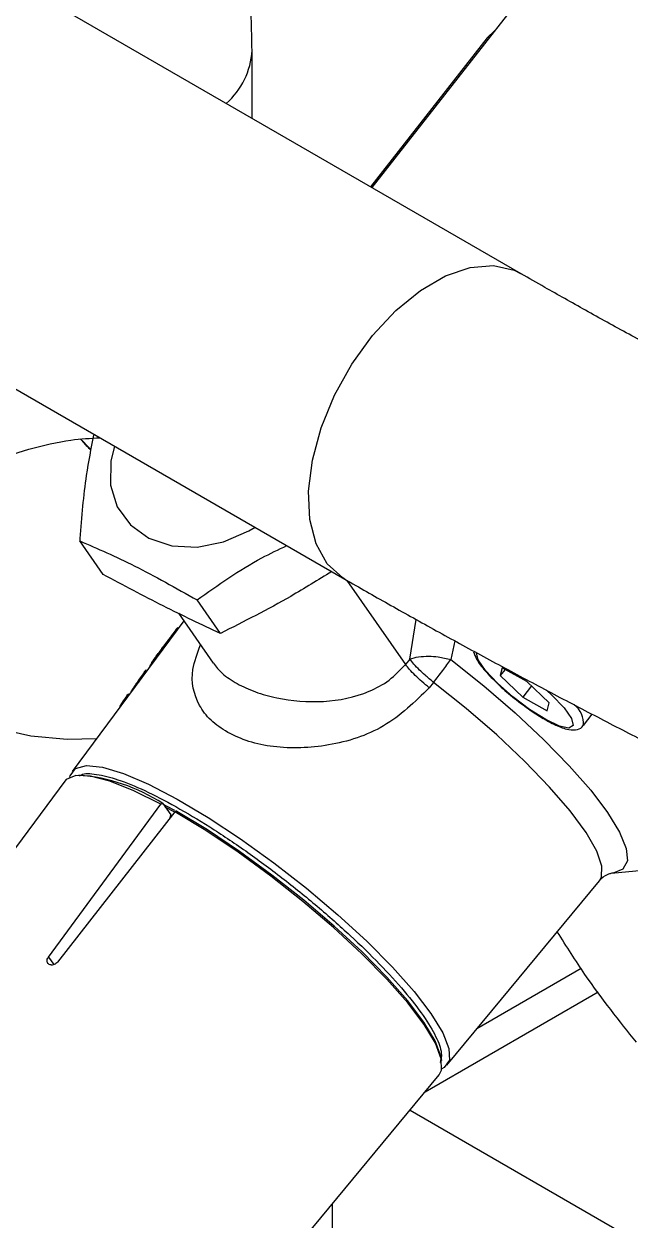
# Model space of a CAD drawing. Extents: x 75 to 2075, y 25 to 1460.
# Drawn here: x 1699.6 to 1743.8, y 584.1 to 671.3 of the extents above; entities that cross this region are included whole.
import ezdxf

# ---------------------------------------------------------------- set-up
doc = ezdxf.new("R2010")
doc.units = 0
doc.header["$LTSCALE"] = 5
doc.linetypes.add('SLD-KATı', pattern=[0])
doc.layers.get('0').update_dxf_attribs({"linetype": 'CONTINUOUS'})

msp = doc.modelspace()

# ---------------------------------------------------------------- linework, layer by layer
at = {"color": 7, "linetype": 'SLD-KATı'}
for p, q in [((1735.904, 653.076), (1681.688, 684.373)), ((1736.266, 673.727), (1725.009, 659.365)), ((1733.955, 670.78), (1733.432, 670.282)), ((1655.115, 670.023), (1723.047, 630.806)), ((1733.432, 670.282), (1724.918, 659.418)), ((1716.274, 664.408), (1716.274, 669.353)), ((1705.412, 631.15), (1703.712, 633.595)), ((1713.965, 626.845), (1712.264, 629.29)), ((1710.91, 628.318), (1713.443, 624.675)), ((1711.297, 627.761), (1703.167, 616.793)), ((1710.869, 627.264), (1710.857, 627.272)), ((1710.046, 626.217), (1709.765, 625.838)), ((1710.046, 626.217), (1709.765, 625.838)), ((1710.564, 626.783), (1710.552, 626.791)), ((1709.567, 625.57), (1708.969, 624.764)), ((1709.567, 625.57), (1708.969, 624.764)), ((1708.938, 624.719), (1708.949, 624.711)), ((1709.017, 624.802), (1708.949, 624.711)), ((1709.017, 624.802), (1708.949, 624.711)), ((1709.014, 624.798), (1709.002, 624.806)), ((1727.776, 624.982), (1727.46, 624.59)), ((1708.543, 624.163), (1708.531, 624.172)), ((1734.529, 624.346), (1734.383, 623.771)), ((1734.741, 624.227), (1734.383, 623.771)), ((1734.383, 623.771), (1736.018, 622.205)), ((1736.308, 623.353), (1734.529, 624.346)), ((1707.638, 622.854), (1707.627, 622.862)), ((1707.787, 623.026), (1707.854, 623.135)), ((1707.905, 623.19), (1707.893, 623.199)), ((1707.941, 623.239), (1707.929, 623.247)), ((1729.521, 623.281), (1729.206, 622.888)), ((1736.656, 623.019), (1736.018, 622.205)), ((1737.942, 621.786), (1736.308, 623.353)), ((1707.256, 622.419), (1707.245, 622.428)), ((1736.018, 622.205), (1737.797, 621.212)), ((1706.655, 621.505), (1706.643, 621.514)), ((1737.797, 621.212), (1737.942, 621.786)), ((1740.442, 620.133), (1741.088, 620.957)), ((1702.61, 616.073), (1676.357, 580.658)), ((1701.422, 603.254), (1709.63, 614.397)), ((1709.767, 614.438), (1710.349, 613.612)), ((1710.649, 613.833), (1702.087, 602.886)), ((1710.312, 613.402), (1710.349, 613.612)), ((1742.503, 609.365), (1747.95, 609.886)), ((1730.493, 595.376), (1741.608, 608.801)), ((1740.286, 602.41), (1732.682, 598.02)), ((1701.812, 560.708), (1729.928, 594.664)), ((1727.802, 592.096), (1765.588, 570.282)), ((1722.152, 580.075), (1722.152, 585.273))]:
    msp.add_line(p, q, dxfattribs=at)
at = {"color": 8, "linetype": 'SLD-KATı'}
for p, q in [((1723.196, 630.72), (1727.46, 624.59)), ((1727.776, 624.982), (1728.257, 627.857)), ((1731.059, 626.309), (1730.782, 624.938)), ((1710.641, 613.822), (1709.951, 614.178)), ((1701.422, 603.254), (1701.813, 602.699)), ((1728.898, 593.421), (1741.529, 600.712))]:
    msp.add_line(p, q, dxfattribs=at)
at = {"color": 8, "linetype": 'SLD-KATı', "flags": 128}
for points in [[(1733.565, 670.282), (1733.456, 670.296), (1733.432, 670.282)], [(1723.053, 630.803), (1722.886, 630.904), (1721.76, 631.933), (1720.95, 633.373), (1720.489, 635.163), (1720.396, 637.231), (1720.674, 639.491), (1721.313, 641.852), (1722.286, 644.217), (1723.554, 646.488), (1725.063, 648.573), (1726.754, 650.386), (1728.556, 651.854), (1730.395, 652.916), (1732.197, 653.529), (1733.888, 653.667), (1735.397, 653.325), (1735.905, 653.075)], [(1704.492, 640.285), (1704.436, 640.339), (1703.768, 641.026)], [(1737.701, 620.566), (1736.519, 621.307), (1735.294, 622.226), (1734.174, 623.211), (1733.294, 624.144), (1732.759, 624.912), (1732.635, 625.423), (1732.648, 625.461)], [(1730.782, 624.938), (1733.179, 623.018), (1735.456, 621.053), (1737.551, 619.094), (1739.408, 617.196), (1740.976, 615.409), (1742.213, 613.782), (1743.085, 612.359), (1743.568, 611.179), (1743.65, 610.274), (1743.328, 609.668), (1742.622, 609.379)], [(1741.608, 608.801), (1741.761, 609.07), (1741.793, 609.882), (1741.414, 610.981), (1740.635, 612.336), (1739.478, 613.908), (1737.977, 615.651), (1736.175, 617.515), (1734.124, 619.445), (1731.885, 621.386), (1729.521, 623.281)], [(1737.76, 622.71), (1738.152, 622.347), (1739.032, 621.413), (1739.566, 620.645), (1739.69, 620.134), (1739.389, 619.942), (1738.698, 620.092), (1737.701, 620.566)]]:
    msp.add_lwpolyline(points, dxfattribs=at)
at = {"color": 7, "linetype": 'SLD-KATı', "flags": 128}
for points in [[(1706.235, 640.512), (1705.973, 639.398), (1705.962, 637.66), (1706.449, 636.077), (1707.402, 634.757), (1708.754, 633.789), (1710.414, 633.24), (1712.269, 633.148), (1714.192, 633.517), (1716.053, 634.324), (1716.494, 634.589)], [(1690.607, 626.556), (1690.625, 626.168), (1691.045, 624.635), (1692.008, 623.186), (1693.472, 621.885), (1695.373, 620.788), (1697.627, 619.943), (1700.136, 619.387), (1702.791, 619.144), (1704.939, 619.183)], [(1702.996, 616.371), (1703.016, 616.469), (1703.403, 617.011), (1704.199, 617.221), (1705.378, 617.094), (1706.906, 616.633), (1708.736, 615.852), (1710.813, 614.774), (1713.072, 613.433), (1715.446, 611.87), (1717.863, 610.131), (1720.248, 608.269), (1722.53, 606.342), (1724.64, 604.408), (1726.512, 602.525), (1728.091, 600.75), (1729.328, 599.139), (1730.186, 597.739), (1730.638, 596.593), (1730.671, 595.735), (1730.284, 595.193), (1730.124, 595.11)], [(1709.63, 614.397), (1707.644, 615.38), (1705.914, 616.067), (1704.491, 616.439), (1703.417, 616.483), (1702.724, 616.198), (1702.61, 616.073)], [(1710.645, 613.932), (1710.077, 614.233), (1709.819, 614.365)], [(1729.928, 594.664), (1730.101, 595.007), (1730.081, 595.843), (1729.653, 596.962), (1728.828, 598.331), (1727.633, 599.908), (1726.101, 601.647), (1724.279, 603.497), (1722.22, 605.403), (1719.986, 607.309), (1717.641, 609.157), (1715.257, 610.894), (1712.903, 612.468), (1710.649, 613.833)], [(1730.11, 595.701), (1730.056, 596.033), (1729.632, 597.143), (1728.815, 598.499), (1727.63, 600.063), (1726.111, 601.788), (1724.305, 603.622), (1722.264, 605.512), (1720.048, 607.402), (1717.724, 609.235), (1715.36, 610.958), (1713.025, 612.519), (1710.79, 613.872)], [(1742.622, 609.379), (1742.611, 609.378), (1742.503, 609.365)]]:
    msp.add_lwpolyline(points, dxfattribs=at)
at = {"color": 8, "linetype": 'SLD-KATı'}
for centre, radius, start, end in [((1710.742, 669.655), 5.54, 311.26942, 356.85503), ((1738.723, 620.277), 1.725, 355.22503, 52.67766)]:
    msp.add_arc(centre, radius, start, end, dxfattribs=at)
at = {"color": 7, "linetype": 'SLD-KATı'}
msp.add_arc((1702.691, 603.594), 12.949, 56.87413, 85.78575, dxfattribs=at)
for centre, major_axis, ratio, start_param, end_param in [((1725.023, 616.518), (14.311, -10.597), 0.235594, 3.090726, 3.116562), ((1723.214, 614.211), (14.245, -10.553), 0.235599, 3.128621, 3.154572), ((1723.214, 614.211), (14.234, -10.544), 0.235599, 3.128621, 3.154573)]:
    msp.add_ellipse(centre, major_axis=major_axis, ratio=ratio, start_param=start_param, end_param=end_param, dxfattribs=at)
for points, knots in [([(1716.274, 669.353), (1716.262, 670.147), (1716.227, 672.374), (1715.847, 675.939), (1714.998, 679.955), (1713.762, 683.599), (1712.162, 686.947), (1710.23, 689.961), (1707.904, 692.698), (1705.294, 695.011), (1702.628, 696.841), (1700.752, 697.698), (1699.906, 698.084)], [0, 0, 0, 0, 0.064347, 0.180596, 0.296501, 0.410305, 0.509438, 0.616487, 0.720188, 0.820826, 0.919185, 1, 1, 1, 1]), ([(1778.806, 631.338), (1778.461, 631.482), (1777.499, 631.882), (1775.648, 632.686), (1773.192, 633.79), (1770.44, 635.065), (1767.441, 636.491), (1764.245, 638.043), (1760.904, 639.7), (1757.466, 641.436), (1753.982, 643.227), (1750.502, 645.047), (1747.076, 646.87), (1743.751, 648.67), (1740.581, 650.42), (1737.966, 651.89), (1736.475, 652.747), (1735.904, 653.076)], [0, 0, 0, 0, 0.03721, 0.103752, 0.171874, 0.241416, 0.311853, 0.382864, 0.454244, 0.525859, 0.59761, 0.669423, 0.741226, 0.812941, 0.884493, 0.955785, 1, 1, 1, 1]), ([(1642.984, 602.086), (1642.993, 602.077), (1643.048, 602.017), (1643.672, 602.747), (1645.263, 604.315), (1647.661, 606.555), (1650.846, 609.353), (1654.744, 612.62), (1659.063, 616.07), (1663.273, 619.295), (1667.395, 622.328), (1671.796, 625.429), (1676.656, 628.675), (1681.872, 631.919), (1687.584, 635.149), (1693.642, 638.122), (1698.987, 640.078), (1702.876, 641.003), (1704.492, 641.081), (1705.189, 641.115)], [0, 0, 0, 0, 0.007017, 0.043768, 0.087143, 0.137301, 0.190615, 0.263992, 0.336694, 0.400471, 0.46174, 0.525347, 0.597578, 0.674658, 0.748707, 0.83716, 0.923459, 0.966991, 1, 1, 1, 1]), ([(1704.713, 641.294), (1704.524, 640.341), (1704.062, 638.015), (1703.828, 635.291), (1703.716, 633.65), (1703.712, 633.595)], [0, 0, 0, 0, 0.401624, 0.979871, 1, 1, 1, 1]), ([(1703.776, 641.004), (1703.98, 640.771), (1704.199, 640.52), (1704.501, 640.257), (1704.522, 640.239)], [0, 0, 0, 0, 0.931157, 1, 1, 1, 1]), ([(1703.712, 633.595), (1705.015, 633.03), (1707.668, 631.878), (1710.714, 630.163), (1712.264, 629.29)], [0, 0, 0, 0, 0.491212, 1, 1, 1, 1]), ([(1712.264, 629.29), (1713.793, 630.38), (1715.866, 631.857), (1718.201, 632.96), (1718.815, 633.249)], [0, 0, 0, 0, 0.737417, 1, 1, 1, 1]), ([(1713.965, 626.845), (1712.592, 627.492), (1709.837, 628.79), (1706.891, 630.361), (1705.412, 631.15)], [0, 0, 0, 0, 0.497922, 1, 1, 1, 1]), ([(1722.086, 631.361), (1721.096, 630.748), (1718.471, 629.124), (1715.694, 627.72), (1713.965, 626.845)], [0, 0, 0, 0, 0.3772555, 1, 1, 1, 1]), ([(1723.047, 630.806), (1723.571, 630.505), (1725.101, 629.625), (1727.801, 628.103), (1731.175, 626.239), (1734.68, 624.339), (1738.272, 622.425), (1741.915, 620.518), (1745.566, 618.64), (1749.185, 616.81), (1752.731, 615.05), (1756.166, 613.379), (1759.453, 611.816), (1762.562, 610.375), (1765.465, 609.071), (1767.572, 608.16), (1768.699, 607.692), (1769.001, 607.567)], [0, 0, 0, 0, 0.037653, 0.109989, 0.181935, 0.253584, 0.325056, 0.396434, 0.467786, 0.539161, 0.610613, 0.682215, 0.754064, 0.826299, 0.899144, 0.972995, 1, 1, 1, 1]), ([(1709.002, 624.806), (1709.008, 624.814), (1709.037, 624.852), (1709.111, 624.951), (1709.361, 625.287), (1709.613, 625.622), (1709.841, 625.927), (1709.91, 626.018), (1709.979, 626.11), (1710.048, 626.201), (1710.116, 626.292), (1710.185, 626.383), (1710.277, 626.505), (1710.369, 626.627), (1710.461, 626.748), (1710.529, 626.84), (1710.598, 626.931), (1710.667, 627.022), (1710.754, 627.136), (1710.817, 627.219), (1710.857, 627.272)], [0, 0, 0, 0, 0.009259, 0.046294, 0.120363, 0.416643, 0.453677, 0.490712, 0.527747, 0.564782, 0.601817, 0.638852, 0.675887, 0.749957, 0.786991, 0.824026, 0.861061, 0.898096, 0.935131, 1, 1, 1, 1]), ([(1709.002, 624.806), (1709.008, 624.814), (1709.037, 624.852), (1709.111, 624.951), (1709.361, 625.287), (1709.613, 625.622), (1709.841, 625.927), (1709.91, 626.018), (1709.979, 626.11), (1710.048, 626.201), (1710.116, 626.292), (1710.185, 626.383), (1710.277, 626.505), (1710.369, 626.627), (1710.461, 626.748), (1710.529, 626.84), (1710.598, 626.931), (1710.667, 627.022), (1710.754, 627.136), (1710.817, 627.219), (1710.857, 627.272)], [0, 0, 0, 0, 0.009259, 0.046294, 0.120363, 0.416643, 0.453677, 0.490712, 0.527747, 0.564782, 0.601817, 0.638852, 0.675887, 0.749957, 0.786991, 0.824026, 0.861061, 0.898096, 0.935131, 1, 1, 1, 1]), ([(1710.869, 627.264), (1710.863, 627.256), (1710.834, 627.218), (1710.759, 627.12), (1710.667, 626.998), (1710.575, 626.877), (1710.506, 626.785), (1710.438, 626.694), (1710.369, 626.603), (1710.3, 626.512), (1710.208, 626.39), (1710.116, 626.269), (1710.025, 626.147), (1709.956, 626.055), (1709.887, 625.964), (1709.819, 625.873), (1709.75, 625.781), (1709.681, 625.69), (1709.613, 625.599), (1709.544, 625.507), (1709.476, 625.416), (1709.407, 625.324), (1709.27, 625.141), (1709.139, 624.966), (1709.031, 624.821), (1709.014, 624.798)], [0, 0, 0, 0, 0.009259, 0.046295, 0.120368, 0.157404, 0.194441, 0.231477, 0.268513, 0.30555, 0.342586, 0.416659, 0.453695, 0.490731, 0.527768, 0.564804, 0.60184, 0.638877, 0.675913, 0.712949, 0.749986, 0.787022, 0.824058, 0.972204, 1, 1, 1, 1]), ([(1710.869, 627.264), (1710.863, 627.256), (1710.834, 627.218), (1710.759, 627.12), (1710.667, 626.998), (1710.575, 626.877), (1710.506, 626.785), (1710.438, 626.694), (1710.369, 626.603), (1710.3, 626.512), (1710.208, 626.39), (1710.116, 626.269), (1710.025, 626.147), (1709.956, 626.055), (1709.887, 625.964), (1709.819, 625.873), (1709.75, 625.781), (1709.681, 625.69), (1709.613, 625.599), (1709.544, 625.507), (1709.476, 625.416), (1709.407, 625.324), (1709.27, 625.141), (1709.139, 624.966), (1709.031, 624.821), (1709.014, 624.798)], [0, 0, 0, 0, 0.009259, 0.046295, 0.120368, 0.157404, 0.194441, 0.231477, 0.268513, 0.30555, 0.342586, 0.416659, 0.453695, 0.490731, 0.527768, 0.564804, 0.60184, 0.638877, 0.675913, 0.712949, 0.749986, 0.787022, 0.824058, 0.972204, 1, 1, 1, 1]), ([(1710.779, 627.196), (1710.773, 627.188), (1710.745, 627.15), (1710.693, 627.081), (1710.625, 626.99), (1710.556, 626.898), (1710.488, 626.807), (1710.419, 626.715), (1710.351, 626.624), (1710.271, 626.516), (1710.213, 626.439), (1710.179, 626.393)], [0, 0, 0, 0, 0.028509, 0.142545, 0.256581, 0.370616, 0.484652, 0.598688, 0.712724, 0.82676, 1, 1, 1, 1]), ([(1710.779, 627.196), (1710.773, 627.188), (1710.745, 627.15), (1710.693, 627.081), (1710.625, 626.99), (1710.556, 626.898), (1710.488, 626.807), (1710.419, 626.715), (1710.351, 626.624), (1710.271, 626.516), (1710.213, 626.439), (1710.179, 626.393)], [0, 0, 0, 0, 0.028509, 0.1425448, 0.2565806, 0.3706164, 0.4846522, 0.598688, 0.7127238, 0.8267596, 1, 1, 1, 1]), ([(1710.18, 626.253), (1710.093, 626.152), (1709.992, 626.035), (1709.837, 625.849), (1709.758, 625.753), (1709.682, 625.66), (1709.641, 625.609), (1709.611, 625.571), (1709.59, 625.545)], [0, 0, 0, 0, 0.4325633, 0.5034908, 0.7872023, 0.8404015, 0.8936007, 1, 1, 1, 1]), ([(1710.18, 626.253), (1710.093, 626.152), (1709.992, 626.035), (1709.837, 625.849), (1709.758, 625.753), (1709.682, 625.66), (1709.641, 625.609), (1709.611, 625.571), (1709.59, 625.545)], [0, 0, 0, 0, 0.4325633, 0.5034908, 0.7872023, 0.8404015, 0.8936007, 1, 1, 1, 1]), ([(1709.794, 625.84), (1709.808, 625.858), (1709.83, 625.886), (1709.868, 625.935), (1709.957, 626.047), (1710.071, 626.19), (1710.288, 626.457), (1710.443, 626.64), (1710.564, 626.783)], [0, 0, 0, 0, 0.055898, 0.088062, 0.152391, 0.409707, 0.538364, 1, 1, 1, 1]), ([(1709.794, 625.84), (1709.808, 625.858), (1709.83, 625.886), (1709.868, 625.935), (1709.957, 626.047), (1710.071, 626.19), (1710.288, 626.457), (1710.443, 626.64), (1710.564, 626.783)], [0, 0, 0, 0, 0.055898, 0.088062, 0.152391, 0.409707, 0.538364, 1, 1, 1, 1]), ([(1710.179, 626.393), (1710.174, 626.387), (1710.152, 626.358), (1710.112, 626.305), (1710.072, 626.252), (1710.05, 626.222), (1710.046, 626.217)], [0, 0, 0, 0, 0.100519, 0.502594, 0.904669, 1, 1, 1, 1]), ([(1710.179, 626.393), (1710.174, 626.387), (1710.152, 626.358), (1710.112, 626.305), (1710.072, 626.252), (1710.05, 626.222), (1710.046, 626.217)], [0, 0, 0, 0, 0.100519, 0.502594, 0.904669, 1, 1, 1, 1]), ([(1710.115, 626.267), (1710.116, 626.267), (1710.124, 626.278), (1710.142, 626.299), (1710.175, 626.34), (1710.208, 626.38), (1710.241, 626.42), (1710.274, 626.461), (1710.307, 626.501), (1710.341, 626.541), (1710.374, 626.581), (1710.408, 626.621), (1710.441, 626.661), (1710.486, 626.714), (1710.523, 626.758), (1710.552, 626.791)], [0, 0, 0, 0, 0.004502, 0.061844, 0.119186, 0.233871, 0.291213, 0.348555, 0.46324, 0.520582, 0.577924, 0.692609, 0.749951, 0.807293, 1, 1, 1, 1]), ([(1710.115, 626.267), (1710.116, 626.267), (1710.124, 626.278), (1710.142, 626.299), (1710.175, 626.34), (1710.208, 626.38), (1710.241, 626.42), (1710.274, 626.461), (1710.307, 626.501), (1710.341, 626.541), (1710.374, 626.581), (1710.408, 626.621), (1710.441, 626.661), (1710.486, 626.714), (1710.523, 626.758), (1710.552, 626.791)], [0, 0, 0, 0, 0.004502, 0.061844, 0.119186, 0.233871, 0.291213, 0.348555, 0.46324, 0.520582, 0.577924, 0.692609, 0.749951, 0.807293, 1, 1, 1, 1]), ([(1708.892, 624.516), (1708.913, 624.551), (1709.059, 624.789), (1709.305, 625.172), (1709.549, 625.508), (1709.652, 625.651)], [0, 0, 0, 0, 0.088768, 0.611083, 1, 1, 1, 1]), ([(1708.892, 624.516), (1708.913, 624.551), (1709.059, 624.789), (1709.305, 625.172), (1709.549, 625.508), (1709.652, 625.651)], [0, 0, 0, 0, 0.088768, 0.611083, 1, 1, 1, 1]), ([(1709.578, 625.561), (1709.566, 625.546), (1709.532, 625.499), (1709.486, 625.437), (1709.429, 625.36), (1709.384, 625.299), (1709.327, 625.223), (1709.282, 625.161), (1709.226, 625.085), (1709.169, 625.008), (1709.101, 624.916), (1709.05, 624.847), (1709.022, 624.809), (1709.017, 624.802)], [0, 0, 0, 0, 0.063131, 0.184103, 0.244588, 0.36556, 0.426045, 0.547017, 0.607502, 0.728474, 0.849445, 0.970417, 1, 1, 1, 1]), ([(1709.59, 625.545), (1709.586, 625.539), (1709.565, 625.508), (1709.537, 625.465), (1709.48, 625.379), (1709.368, 625.209), (1709.271, 625.048), (1709.205, 624.938)], [0, 0, 0, 0, 0.03089, 0.154448, 0.216227, 0.463345, 1, 1, 1, 1]), ([(1709.59, 625.545), (1709.586, 625.539), (1709.565, 625.508), (1709.537, 625.465), (1709.48, 625.379), (1709.368, 625.209), (1709.271, 625.048), (1709.205, 624.938)], [0, 0, 0, 0, 0.03089, 0.154448, 0.216227, 0.463345, 1, 1, 1, 1]), ([(1709.821, 625.912), (1709.815, 625.904), (1709.787, 625.866), (1709.736, 625.797), (1709.667, 625.706), (1709.611, 625.63), (1709.578, 625.585), (1709.567, 625.57)], [0, 0, 0, 0, 0.067055, 0.335276, 0.603496, 0.871717, 1, 1, 1, 1]), ([(1709.821, 625.912), (1709.815, 625.904), (1709.787, 625.866), (1709.736, 625.797), (1709.667, 625.706), (1709.611, 625.63), (1709.578, 625.585), (1709.567, 625.57)], [0, 0, 0, 0, 0.067055, 0.335276, 0.603496, 0.871717, 1, 1, 1, 1]), ([(1709.738, 625.801), (1709.748, 625.815), (1709.776, 625.852), (1709.803, 625.889), (1709.821, 625.912)], [0, 0, 0, 0, 0.376944, 1, 1, 1, 1]), ([(1709.738, 625.801), (1709.748, 625.815), (1709.776, 625.852), (1709.803, 625.889), (1709.821, 625.912)], [0, 0, 0, 0, 0.376944, 1, 1, 1, 1]), ([(1732.436, 625.507), (1732.498, 625.333), (1732.653, 624.897), (1733.232, 624.143), (1734.151, 623.181), (1735.254, 622.218), (1736.414, 621.342), (1737.259, 620.795), (1737.683, 620.554), (1737.767, 620.506)], [0, 0, 0, 0, 0.119522, 0.299711, 0.471962, 0.638471, 0.803708, 0.961292, 1, 1, 1, 1]), ([(1708.801, 624.393), (1708.802, 624.395), (1708.819, 624.423), (1708.897, 624.552), (1708.983, 624.691), (1709.071, 624.829), (1709.111, 624.892), (1709.151, 624.954), (1709.192, 625.017), (1709.233, 625.079), (1709.274, 625.141), (1709.301, 625.18), (1709.31, 625.194), (1709.312, 625.197)], [0, 0, 0, 0, 0.0070747, 0.1008147, 0.4757857, 0.5226556, 0.6163956, 0.7101356, 0.7570055, 0.8507455, 0.9444855, 0.9913555, 1, 1, 1, 1]), ([(1708.801, 624.393), (1708.802, 624.395), (1708.819, 624.423), (1708.897, 624.552), (1708.983, 624.691), (1709.071, 624.829), (1709.111, 624.892), (1709.151, 624.954), (1709.192, 625.017), (1709.233, 625.079), (1709.274, 625.141), (1709.301, 625.18), (1709.31, 625.194), (1709.312, 625.197)], [0, 0, 0, 0, 0.007075, 0.100815, 0.475786, 0.522656, 0.616396, 0.710136, 0.757006, 0.850746, 0.944486, 0.991355, 1, 1, 1, 1]), ([(1715.181, 623.192), (1715.613, 622.98), (1716.48, 622.556), (1718.597, 621.978), (1721.504, 621.73), (1724.333, 622.308), (1726.32, 623.376), (1727.081, 624.186), (1727.46, 624.59)], [0, 0, 0, 0, 0.123702, 0.24797, 0.499827, 0.751873, 0.876554, 1, 1, 1, 1]), ([(1729.206, 622.888), (1729.024, 623.037), (1728.66, 623.334), (1728.168, 623.79), (1727.746, 624.225), (1727.555, 624.468), (1727.46, 624.59)], [0, 0, 0, 0, 0.249989, 0.499975, 0.749923, 1, 1, 1, 1]), ([(1727.776, 624.982), (1727.983, 625.043), (1728.397, 625.163), (1729.131, 625.2), (1729.946, 625.147), (1730.473, 625.015), (1730.782, 624.938)], [0, 0, 0, 0, 0.250137, 0.500062, 0.706869, 1, 1, 1, 1]), ([(1729.521, 623.281), (1729.308, 623.456), (1728.944, 623.755), (1728.46, 624.207), (1728.062, 624.617), (1727.871, 624.861), (1727.776, 624.982)], [0, 0, 0, 0, 0.292537, 0.499945, 0.75024, 1, 1, 1, 1]), ([(1707.627, 622.862), (1707.631, 622.869), (1707.651, 622.901), (1707.679, 622.946), (1707.711, 622.997), (1707.736, 623.036), (1707.769, 623.087), (1707.802, 623.139), (1707.844, 623.203), (1707.878, 623.255), (1707.921, 623.32), (1707.965, 623.385), (1708.011, 623.451), (1708.058, 623.519), (1708.097, 623.575), (1708.148, 623.647), (1708.191, 623.706), (1708.235, 623.767), (1708.28, 623.829), (1708.326, 623.893), (1708.387, 623.976), (1708.452, 624.064), (1708.505, 624.136), (1708.531, 624.172)], [0, 0, 0, 0, 0.01617, 0.08085, 0.11319, 0.14553, 0.17787, 0.24255, 0.27489, 0.339571, 0.371911, 0.436594, 0.501284, 0.533628, 0.598347, 0.630693, 0.69543, 0.727779, 0.760129, 0.824895, 0.857242, 0.928409, 1, 1, 1, 1]), ([(1708.543, 624.163), (1708.537, 624.155), (1708.507, 624.115), (1708.453, 624.041), (1708.394, 623.961), (1708.335, 623.88), (1708.289, 623.817), (1708.232, 623.739), (1708.189, 623.679), (1708.147, 623.62), (1708.106, 623.563), (1708.057, 623.493), (1708.001, 623.412), (1707.957, 623.347), (1707.913, 623.282), (1707.879, 623.23), (1707.836, 623.165), (1707.803, 623.114), (1707.77, 623.062), (1707.745, 623.024), (1707.715, 622.976), (1707.679, 622.92), (1707.652, 622.876), (1707.638, 622.854)], [0, 0, 0, 0, 0.016176, 0.08091, 0.145658, 0.178017, 0.242797, 0.275161, 0.339933, 0.372292, 0.40465, 0.469396, 0.534131, 0.598842, 0.631194, 0.695899, 0.728251, 0.792955, 0.825307, 0.857659, 0.890011, 0.945005, 1, 1, 1, 1]), ([(1707.854, 623.135), (1707.857, 623.141), (1707.876, 623.172), (1707.91, 623.227), (1707.956, 623.3), (1708.004, 623.375), (1708.053, 623.45), (1708.104, 623.527), (1708.158, 623.607), (1708.214, 623.689), (1708.254, 623.746), (1708.274, 623.775)], [0, 0, 0, 0, 0.030428, 0.15214, 0.273854, 0.39557, 0.517293, 0.639036, 0.760806, 0.879778, 1, 1, 1, 1]), ([(1708.184, 623.567), (1708.185, 623.572), (1708.188, 623.585), (1708.195, 623.608), (1708.203, 623.635), (1708.21, 623.657), (1708.218, 623.679), (1708.225, 623.697), (1708.23, 623.71), (1708.232, 623.715)], [0, 0, 0, 0, 0.08268, 0.265214, 0.447749, 0.630283, 0.72155, 0.904085, 1, 1, 1, 1]), ([(1708.274, 623.775), (1708.273, 623.773), (1708.268, 623.763), (1708.26, 623.744), (1708.238, 623.694), (1708.217, 623.642), (1708.206, 623.595), (1708.204, 623.586)], [0, 0, 0, 0, 0.034646, 0.173232, 0.311818, 0.866206, 1, 1, 1, 1]), ([(1708.402, 623.855), (1708.419, 623.908), (1708.454, 624.02), (1708.513, 624.114), (1708.543, 624.163)], [0, 0, 0, 0, 0.483128, 1, 1, 1, 1]), ([(1707.45, 622.57), (1707.452, 622.574), (1707.484, 622.627), (1707.542, 622.725), (1707.599, 622.816), (1707.627, 622.862)], [0, 0, 0, 0, 0.03935, 0.51939, 1, 1, 1, 1]), ([(1707.638, 622.854), (1707.635, 622.848), (1707.616, 622.817), (1707.583, 622.763), (1707.553, 622.714), (1707.538, 622.689)], [0, 0, 0, 0, 0.111899, 0.559503, 1, 1, 1, 1]), ([(1707.872, 623.139), (1707.872, 623.141), (1707.879, 623.161), (1707.886, 623.18), (1707.893, 623.199)], [0, 0, 0, 0, 0.075121, 1, 1, 1, 1]), ([(1707.893, 623.199), (1707.899, 623.206), (1707.907, 623.217), (1707.919, 623.234), (1707.926, 623.242), (1707.929, 623.247)], [0, 0, 0, 0, 0.462435, 0.693652, 1, 1, 1, 1]), ([(1707.905, 623.19), (1707.904, 623.187), (1707.902, 623.183), (1707.901, 623.179), (1707.9, 623.178)], [0, 0, 0, 0, 0.727975, 1, 1, 1, 1]), ([(1707.941, 623.239), (1707.938, 623.235), (1707.931, 623.225), (1707.919, 623.209), (1707.91, 623.197), (1707.905, 623.19)], [0, 0, 0, 0, 0.231237, 0.61557, 1, 1, 1, 1]), ([(1708.071, 623.409), (1708.069, 623.405), (1708.056, 623.389), (1708.013, 623.334), (1707.971, 623.279), (1707.941, 623.239)], [0, 0, 0, 0, 0.0739535, 0.3189773, 1, 1, 1, 1]), ([(1729.206, 622.888), (1728.156, 621.865), (1726.098, 619.858), (1721.944, 618.536), (1718.477, 618.417), (1715.994, 618.917), (1714.995, 619.395), (1714.5, 619.632)], [0, 0, 0, 0, 0.266415, 0.522486, 0.765774, 0.883809, 1, 1, 1, 1]), ([(1706.643, 621.514), (1706.644, 621.516), (1706.648, 621.528), (1706.657, 621.554), (1706.673, 621.588), (1706.69, 621.62), (1706.709, 621.654), (1706.731, 621.692), (1706.764, 621.745), (1706.794, 621.792), (1706.828, 621.842), (1706.863, 621.895), (1706.902, 621.951), (1706.943, 622.01), (1706.986, 622.071), (1707.031, 622.134), (1707.089, 622.214), (1707.156, 622.307), (1707.213, 622.384), (1707.245, 622.428)], [0, 0, 0, 0, 0.019814, 0.099125, 0.178454, 0.218092, 0.257731, 0.337101, 0.376743, 0.456134, 0.495777, 0.535421, 0.614833, 0.654481, 0.69413, 0.773562, 0.813209, 0.89261, 1, 1, 1, 1]), ([(1707.256, 622.419), (1707.25, 622.411), (1707.221, 622.371), (1707.167, 622.297), (1707.096, 622.199), (1707.038, 622.119), (1706.993, 622.057), (1706.95, 621.996), (1706.909, 621.937), (1706.862, 621.868), (1706.827, 621.816), (1706.795, 621.768), (1706.766, 621.722), (1706.74, 621.68), (1706.713, 621.633), (1706.694, 621.598), (1706.67, 621.549), (1706.661, 621.524), (1706.655, 621.505)], [0, 0, 0, 0, 0.0198247, 0.0992232, 0.1786523, 0.2581095, 0.2977782, 0.3374474, 0.4169193, 0.4565861, 0.5360249, 0.575689, 0.6153529, 0.6947794, 0.7344409, 0.8138408, 0.8601045, 1, 1, 1, 1]), ([(1707.241, 622.372), (1707.236, 622.365), (1707.208, 622.326), (1707.157, 622.256), (1707.092, 622.164), (1707.031, 622.076), (1706.976, 621.997), (1706.931, 621.928), (1706.893, 621.867), (1706.852, 621.797), (1706.833, 621.757), (1706.827, 621.738), (1706.827, 621.736)], [0, 0, 0, 0, 0.0285166, 0.1426814, 0.2569124, 0.3712552, 0.4752139, 0.5745074, 0.6736978, 0.7729194, 0.9730439, 1, 1, 1, 1]), ([(1707.256, 622.419), (1707.256, 622.418), (1707.254, 622.413), (1707.25, 622.404), (1707.245, 622.39), (1707.243, 622.379), (1707.241, 622.372)], [0, 0, 0, 0, 0.068114, 0.34057, 0.613026, 1, 1, 1, 1]), ([(1737.767, 620.506), (1737.948, 620.409), (1738.488, 620.119), (1739.202, 619.851), (1739.784, 619.772), (1740.3, 619.908), (1740.408, 620.127), (1740.433, 620.176)], [0, 0, 0, 0, 0.163817, 0.488229, 0.750298, 0.944508, 1, 1, 1, 1]), ([(1703.697, 616.459), (1703.737, 616.491), (1703.972, 616.679), (1704.889, 616.62), (1706.429, 616.249), (1708.386, 615.462), (1709.934, 614.638), (1710.708, 614.226)], [0, 0, 0, 0, 0.049096, 0.286822, 0.524548, 0.762274, 1, 1, 1, 1]), ([(1709.632, 614.4), (1709.642, 614.411), (1709.662, 614.435), (1709.696, 614.455), (1709.728, 614.462), (1709.753, 614.455), (1709.763, 614.443), (1709.767, 614.438)], [0, 0, 0, 0, 0.214567, 0.429127, 0.643839, 0.858729, 1, 1, 1, 1]), ([(1710.708, 614.226), (1711.526, 613.75), (1713.162, 612.799), (1715.809, 611.015), (1718.47, 609.053), (1721.062, 606.958), (1723.481, 604.82), (1725.636, 602.718), (1727.442, 600.734), (1728.835, 598.941), (1729.743, 597.421), (1730.175, 596.243), (1730.045, 595.772), (1729.985, 595.556)], [0, 0, 0, 0, 0.092132, 0.184264, 0.276396, 0.368529, 0.460661, 0.552793, 0.644925, 0.737057, 0.829189, 0.921321, 1, 1, 1, 1]), ([(1710.79, 613.872), (1710.783, 613.879), (1710.77, 613.893), (1710.739, 613.896), (1710.706, 613.884), (1710.675, 613.862), (1710.658, 613.843), (1710.651, 613.836)], [0, 0, 0, 0, 0.214944, 0.429886, 0.644843, 0.859691, 1, 1, 1, 1]), ([(1741.609, 608.799), (1741.611, 608.802), (1741.737, 609.04), (1742.286, 609.325), (1742.416, 609.347), (1742.476, 609.358)], [0, 0, 0, 0, 0.006497, 0.543975, 1, 1, 1, 1]), ([(1744.311, 597.046), (1743.061, 598.604), (1741.137, 601.001), (1739.213, 604.033), (1738.54, 605.095)], [0, 0, 0, 0, 0.649954, 1, 1, 1, 1]), ([(1702.087, 602.886), (1702.052, 602.848), (1701.981, 602.771), (1701.84, 602.697), (1701.714, 602.67), (1701.594, 602.673), (1701.483, 602.706), (1701.385, 602.787), (1701.329, 602.899), (1701.322, 603.032), (1701.357, 603.156), (1701.404, 603.226), (1701.422, 603.254)], [0, 0, 0, 0, 0.108536, 0.217074, 0.325594, 0.38514, 0.493685, 0.60223, 0.710775, 0.819318, 0.927846, 1, 1, 1, 1])]:
    msp.add_open_spline(points, degree=3, knots=knots, dxfattribs=at)
at = {"color": 8, "linetype": 'SLD-KATı'}
for points, knots in [([(1714.5, 619.632), (1714.067, 619.913), (1713.194, 620.48), (1712.118, 621.982), (1711.691, 623.808), (1712.288, 625.408), (1712.514, 626.011)], [0, 0, 0, 0, 0.186019, 0.375087, 0.764412, 1, 1, 1, 1]), ([(1713.456, 624.685), (1713.652, 624.428), (1714.068, 623.883), (1714.796, 623.431), (1715.181, 623.192)], [0, 0, 0, 0, 0.471848, 1, 1, 1, 1])]:
    msp.add_open_spline(points, degree=3, knots=knots, dxfattribs=at)
at = {"color": 7, "linetype": 'SLD-KATı'}
for points in [[(1729.521, 623.281), (1729.631, 623.423), (1729.852, 623.706), (1730.182, 624.137), (1730.499, 624.556), (1730.688, 624.811), (1730.782, 624.938)], [(1709.63, 614.397), (1709.63, 614.397), (1709.631, 614.398), (1709.632, 614.399), (1709.632, 614.4)], [(1710.651, 613.836), (1710.651, 613.835), (1710.65, 613.834), (1710.649, 613.833), (1710.649, 613.833)]]:
    msp.add_open_spline(points, degree=3, dxfattribs=at)

doc.saveas('drawing.dxf')
